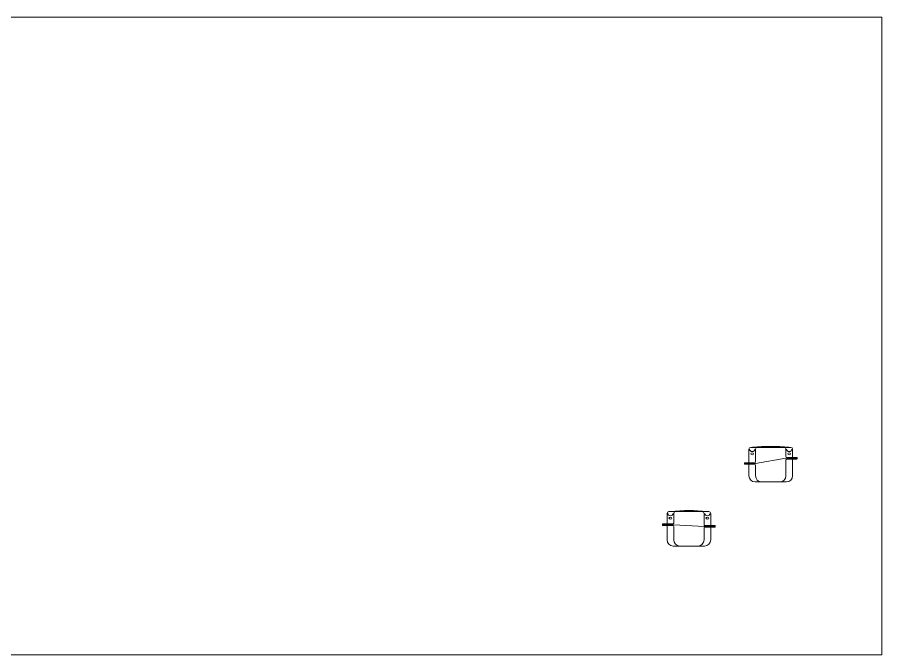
# Model space of a CAD drawing. Header units: millimetres. Extents: x -1612139 to -1282425, y 786067 to 1536390.
# Drawn here: x -1359960 to -1350046, y 824255 to 831566 of the extents above; entities that cross this region are included whole.
import ezdxf

# ---------------------------------------------------------------- set-up
doc = ezdxf.new("R2010")
doc.units = ezdxf.units.MM
doc.header["$LTSCALE"] = 1000
doc.layers.get('0').update_dxf_attribs({"linetype": 'CONTINUOUS'})
doc.layers.add('FT', color=252, linetype='CONTINUOUS', lineweight=5)

msp = doc.modelspace()

# ---------------------------------------------------------------- linework, layer by layer
at = {"lineweight": 0, "ltscale": 100}
msp.add_lwpolyline([(-1360645, 831566.5), (-1350045.9, 831566.5), (-1350045.9, 824254.8), (-1360645, 824254.8)], close=True, dxfattribs=at)
at = {"layer": 'FT', "color": 0, "lineweight": 0}
for p, q in [((-1351568.7, 826456.7), (-1351568.7, 826612.7)), ((-1351548.7, 826632.7), (-1351088.7, 826632.7)), ((-1351527.2, 826634.7), (-1351527.2, 826632.7)), ((-1351527.2, 826634.7), (-1351110.5, 826634.7)), ((-1351493, 826466.7), (-1351493, 826612.7)), ((-1351144.5, 826526.7), (-1351144.5, 826612.7)), ((-1351110.5, 826634.7), (-1351110.5, 826632.7)), ((-1351068.7, 826612.7), (-1351068.7, 826516.7)), ((-1351144.5, 826507.7), (-1351493, 826447.7)), ((-1351144.5, 826507.7), (-1351016.7, 826507.7)), ((-1351134.5, 826516.7), (-1351020.7, 826516.7)), ((-1351620.8, 826447.7), (-1351493, 826447.7)), ((-1351616.8, 826456.7), (-1351503, 826456.7)), ((-1351616.8, 826438.7), (-1351503, 826438.7)), ((-1351568.7, 826307.7), (-1351568.7, 826438.7)), ((-1351493, 826428.7), (-1351493, 826307.7)), ((-1351144.5, 826488.7), (-1351144.5, 826307.7)), ((-1351134.5, 826498.7), (-1351020.7, 826498.7)), ((-1351068.7, 826498.7), (-1351068.7, 826307.7)), ((-1351498.7, 826237.7), (-1351138.7, 826237.7)), ((-1352507.5, 825876.1), (-1352507.5, 825755.1)), ((-1352027.5, 825896.1), (-1352487.5, 825896.1)), ((-1352465.7, 825898.1), (-1352465.7, 825896.1)), ((-1352049, 825898.1), (-1352465.7, 825898.1)), ((-1352431.8, 825765.1), (-1352431.8, 825876.1)), ((-1352083.2, 825745.6), (-1352083.2, 825876.1)), ((-1352049, 825898.1), (-1352049, 825896.1)), ((-1352007.5, 825735.6), (-1352007.5, 825876.1)), ((-1352431.8, 825746.1), (-1352559.6, 825746.1)), ((-1352441.8, 825755.1), (-1352555.6, 825755.1)), ((-1352441.8, 825737.1), (-1352555.6, 825737.1)), ((-1352507.5, 825737.1), (-1352507.5, 825571.1)), ((-1352431.8, 825746.1), (-1352083.2, 825726.6)), ((-1352431.8, 825726.6), (-1352431.8, 825571.1)), ((-1351955.5, 825726.6), (-1352083.2, 825726.6)), ((-1351959.5, 825735.6), (-1352073.2, 825735.6)), ((-1351959.5, 825717.6), (-1352073.2, 825717.6)), ((-1352007.5, 825571.1), (-1352007.5, 825717.6)), ((-1352083.2, 825707.6), (-1352083.2, 825571.1)), ((-1352077.5, 825501.1), (-1352437.5, 825501.1))]:
    msp.add_line(p, q, dxfattribs=at)
at = {"layer": 'FT', "color": 0, "lineweight": 0, "ltscale": 0.5}
for p, q in [((-1351016.7, 826512.7), (-1351016.7, 826502.7)), ((-1351620.8, 826452.7), (-1351620.8, 826442.7)), ((-1352559.6, 825751.1), (-1352559.6, 825741.1)), ((-1351955.5, 825731.6), (-1351955.5, 825721.6))]:
    msp.add_line(p, q, dxfattribs=at)
at = {"layer": 'FT', "color": 0, "lineweight": 0}
for centre, radius, start, end in [((-1351548.7, 826612.7), 20, 90, 180), ((-1351318.9, 824469.2), 2175.5, 84.50426, 95.49574), ((-1351473, 826612.7), 20, 90, 180), ((-1351164.5, 826612.7), 20, 0, 90), ((-1351088.7, 826612.7), 20, 0, 90), ((-1351134.5, 826526.7), 10, 180, 270), ((-1351020.7, 826502.7), 4, 270, 0), ((-1351616.8, 826442.7), 4, 180, 270), ((-1351503, 826466.7), 10, 270, 0), ((-1351503, 826428.7), 10, 0, 90), ((-1351134.5, 826488.7), 10, 90, 180), ((-1351498.7, 826307.7), 70, 180, 270), ((-1351423, 826307.7), 70, 180, 270), ((-1351214.5, 826307.7), 70, 270, 0), ((-1351138.7, 826307.7), 70, 270, 0), ((-1352257.4, 823732.6), 2175.5, 84.50426, 95.49574), ((-1352487.5, 825876.1), 20, 90, 180), ((-1352411.8, 825876.1), 20, 90, 180), ((-1352103.2, 825876.1), 20, 0, 90), ((-1352027.5, 825876.1), 20, 0, 90), ((-1352555.6, 825741.1), 4, 180, 270), ((-1352441.8, 825765.1), 10, 270, 0), ((-1352441.8, 825727.1), 10, 0, 90), ((-1352073.2, 825745.6), 10, 180, 270), ((-1352073.2, 825707.6), 10, 90, 180), ((-1351959.5, 825721.6), 4, 270, 0), ((-1352437.5, 825571.1), 70, 180, 270), ((-1352361.8, 825571.1), 70, 180, 270), ((-1352153.2, 825571.1), 70, 270, 0), ((-1352077.5, 825571.1), 70, 270, 0)]:
    msp.add_arc(centre, radius, start, end, dxfattribs=at)
at = {"layer": 'FT', "color": 0, "lineweight": 0, "ltscale": 0.5}
for centre, start, end in [((-1351020.7, 826512.7), 0, 90), ((-1351616.8, 826452.7), 90, 180), ((-1352555.6, 825751.1), 90, 180), ((-1351959.5, 825731.6), 0, 90)]:
    msp.add_arc(centre, 4, start, end, dxfattribs=at)
at = {"layer": 'FT', "color": 0, "lineweight": 0, "extrusion": (0, 0, -1)}
for centre, major_axis in [((-1351530.9, 826612.7), (-30.4, 0)), ((-1352469.4, 825876.5), (-30.4, 0.1))]:
    msp.add_ellipse(centre, major_axis=major_axis, ratio=0.921809, start_param=3.141593, end_param=6.283185, dxfattribs=at)
at = {"layer": 'FT', "color": 0, "lineweight": 0}
for centre, major_axis in [((-1351106.8, 826613.1), (30.4, 0.1)), ((-1352045.4, 825876.1), (30.4, 0))]:
    msp.add_ellipse(centre, major_axis=major_axis, ratio=0.921809, start_param=3.141593, end_param=6.283185, dxfattribs=at)
for centre in [(-1351530.9, 826558.2), (-1352469.6, 825821.6)]:
    msp.add_ellipse(centre, major_axis=(-16, 0), ratio=0.75, dxfattribs=at)
at = {"layer": 'FT', "color": 0, "lineweight": 0, "extrusion": (0, 0, -1)}
for centre in [(-1351106.6, 826558.2), (-1352045.4, 825821.6)]:
    msp.add_ellipse(centre, major_axis=(16, 0), ratio=0.75, dxfattribs=at)

doc.saveas('drawing.dxf')
